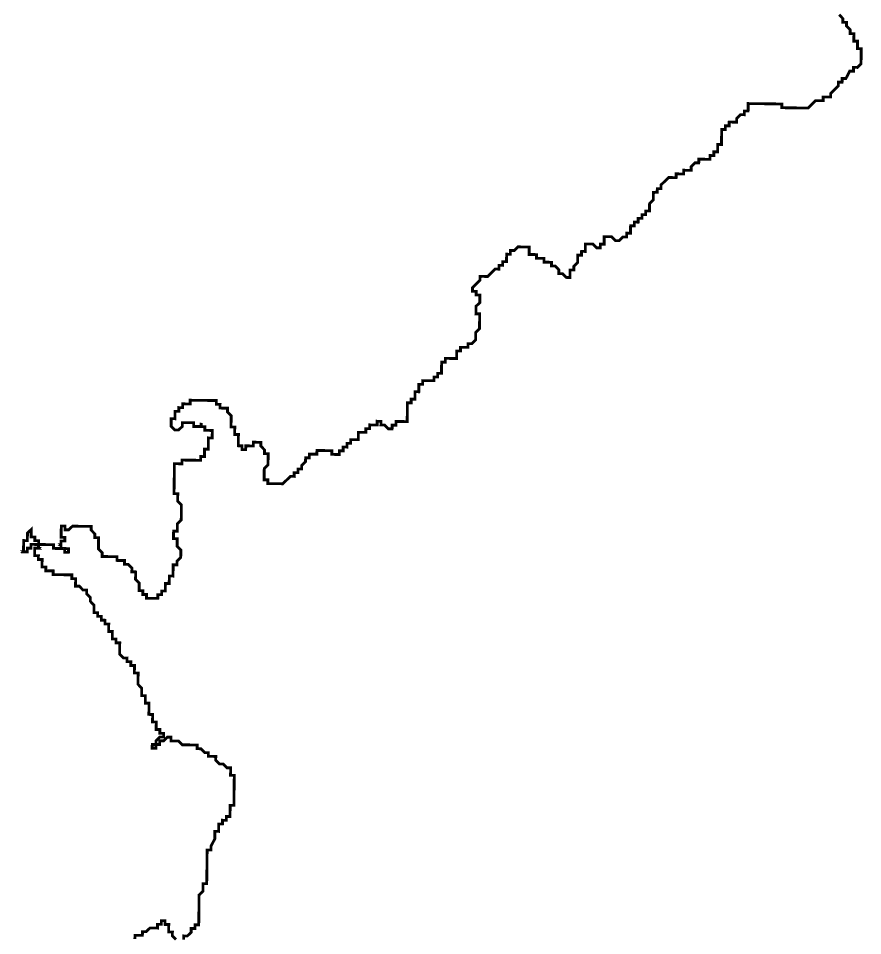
# Model space of a CAD drawing. Header units: metres. Extents: x 257673 to 289848, y 2129691 to 2228029.
# Drawn here: x 262874 to 263770, y 2163364 to 2164338 of the extents above; entities that cross this region are included whole.
import ezdxf

# ---------------------------------------------------------------- set-up
doc = ezdxf.new("R2010")
doc.units = ezdxf.units.M
doc.header["$MEASUREMENT"] = 0
doc.layers.add('HAZARDS LINE', color=1, linetype='Continuous')

msp = doc.modelspace()

# ---------------------------------------------------------------- linework, layer by layer
at = {"layer": 'HAZARDS LINE', "lineweight": 18}
for points in [[(263049.42, 2163359.62, 2.98, 2.98, 0), (263049.47, 2163363.6, 2.98, 2.98, 0), (263053.44, 2163363.55, 2.98, 2.98, 0), (263057.47, 2163367.48, 2.98, 2.98, 0), (263057.52, 2163371.46, 2.98, 2.98, 0), (263061.49, 2163371.41, 2.98, 2.98, 0), (263061.54, 2163375.39, 2.98, 2.98, 0), (263065.52, 2163375.34, 2.98, 2.98, 0), (263065.91, 2163407.15, 2.98, 2.98, 0), (263069.93, 2163411.08, 2.98, 2.98, 0), (263070.03, 2163419.03, 2.98, 2.98, 0), (263074, 2163418.98, 2.98, 2.98, 0), (263074.44, 2163454.77, 2.98, 2.98, 0), (263078.42, 2163454.72, 2.98, 2.98, 0), (263078.47, 2163458.7, 2.98, 2.98, 0), (263082.54, 2163466.6, 2.98, 2.98, 0), (263082.64, 2163474.56, 2.98, 2.98, 0), (263086.61, 2163474.51, 2.98, 2.98, 0), (263086.71, 2163482.46, 2.98, 2.98, 0), (263090.68, 2163482.41, 2.98, 2.98, 0), (263090.73, 2163486.39, 2.98, 2.98, 0), (263094.71, 2163486.34, 2.98, 2.98, 0), (263094.76, 2163490.32, 2.98, 2.98, 0), (263098.73, 2163490.27, 2.98, 2.98, 0), (263098.88, 2163502.2, 2.98, 2.98, 0), (263102.86, 2163502.15, 2.98, 2.98, 0), (263103.24, 2163533.96, 2.98, 2.98, 0), (263099.27, 2163534.01, 2.98, 2.98, 0), (263099.37, 2163541.96, 2.98, 2.98, 0), (263095.39, 2163542.01, 2.98, 2.98, 0), (263091.46, 2163546.04, 2.98, 2.98, 0), (263087.49, 2163546.09, 2.98, 2.98, 0), (263083.56, 2163550.11, 2.98, 2.98, 0), (263083.61, 2163554.09, 2.98, 2.98, 0), (263075.66, 2163554.19, 2.98, 2.98, 0), (263075.7, 2163558.16, 2.98, 2.98, 0), (263071.73, 2163558.21, 2.98, 2.98, 0), (263067.8, 2163562.24, 2.98, 2.98, 0), (263063.83, 2163562.29, 2.98, 2.98, 0), (263063.87, 2163566.26, 2.98, 2.98, 0), (263047.97, 2163566.46, 2.98, 2.98, 0), (263044.04, 2163570.48, 2.98, 2.98, 0), (263036.09, 2163570.58, 2.98, 2.98, 0), (263036.14, 2163574.56, 2.98, 2.98, 0), (263032.16, 2163574.6, 2.98, 2.98, 0), (263028.14, 2163570.68, 2.98, 2.98, 0), (263024.16, 2163570.72, 2.98, 2.98, 0), (263024.11, 2163566.75, 2.98, 2.98, 0), (263020.14, 2163566.8, 2.98, 2.98, 0), (263016.16, 2163566.85, 2.98, 2.98, 0), (263016.11, 2163562.87, 2.98, 2.98, 0), (263020.09, 2163562.82, 2.98, 2.98, 0), (263020.14, 2163566.8, 2.98, 2.98, 0), (263020.19, 2163570.77, 2.98, 2.98, 0), (263024.21, 2163574.7, 2.98, 2.98, 0), (263028.19, 2163574.65, 2.98, 2.98, 0), (263028.24, 2163578.63, 2.98, 2.98, 0), (263024.26, 2163578.68, 2.98, 2.98, 0), (263024.31, 2163582.65, 2.98, 2.98, 0), (263020.33, 2163582.7, 2.98, 2.98, 0), (263020.43, 2163590.66, 2.98, 2.98, 0), (263016.45, 2163590.7, 2.98, 2.98, 0), (263016.55, 2163598.66, 2.98, 2.98, 0), (263012.58, 2163598.71, 2.98, 2.98, 0), (263012.72, 2163610.64, 2.98, 2.98, 0), (263008.74, 2163610.68, 2.98, 2.98, 0), (263008.84, 2163618.64, 2.98, 2.98, 0), (263004.87, 2163618.69, 2.98, 2.98, 0), (263004.96, 2163626.64, 2.98, 2.98, 0), (263001.04, 2163630.67, 2.98, 2.98, 0), (263001.18, 2163642.59, 2.98, 2.98, 0), (262997.21, 2163642.64, 2.98, 2.98, 0), (262997.3, 2163650.6, 2.98, 2.98, 0), (262993.33, 2163650.65, 2.98, 2.98, 0), (262993.38, 2163654.62, 2.98, 2.98, 0), (262989.4, 2163654.67, 2.98, 2.98, 0), (262989.45, 2163658.65, 2.98, 2.98, 0), (262985.47, 2163658.7, 2.98, 2.98, 0), (262981.54, 2163662.72, 2.98, 2.98, 0), (262981.69, 2163674.65, 2.98, 2.98, 0), (262977.71, 2163674.7, 2.98, 2.98, 0), (262977.76, 2163678.68, 2.98, 2.98, 0), (262973.79, 2163678.72, 2.98, 2.98, 0), (262973.88, 2163686.68, 2.98, 2.98, 0), (262969.91, 2163686.73, 2.98, 2.98, 0), (262970.01, 2163694.68, 2.98, 2.98, 0), (262966.03, 2163694.73, 2.98, 2.98, 0), (262966.08, 2163698.7, 2.98, 2.98, 0), (262962.1, 2163698.75, 2.98, 2.98, 0), (262962.15, 2163702.73, 2.98, 2.98, 0), (262958.18, 2163702.78, 2.98, 2.98, 0), (262958.22, 2163706.75, 2.98, 2.98, 0), (262954.25, 2163706.8, 2.98, 2.98, 0), (262954.35, 2163714.76, 2.98, 2.98, 0), (262950.42, 2163718.78, 2.98, 2.98, 0), (262950.47, 2163722.76, 2.98, 2.98, 0), (262946.54, 2163726.78, 2.98, 2.98, 0), (262946.59, 2163730.76, 2.98, 2.98, 0), (262942.61, 2163730.81, 2.98, 2.98, 0), (262938.68, 2163734.83, 2.98, 2.98, 0), (262934.71, 2163734.88, 2.98, 2.98, 0), (262934.81, 2163742.84, 2.98, 2.98, 0), (262930.83, 2163742.88, 2.98, 2.98, 0), (262930.88, 2163746.86, 2.98, 2.98, 0), (262911, 2163747.1, 2.98, 2.98, 0), (262911.05, 2163751.08, 2.98, 2.98, 0), (262903.1, 2163751.18, 2.98, 2.98, 0), (262903.14, 2163755.15, 2.98, 2.98, 0), (262899.17, 2163755.2, 2.98, 2.98, 0), (262899.26, 2163763.16, 2.98, 2.98, 0), (262895.29, 2163763.2, 2.98, 2.98, 0), (262895.34, 2163767.18, 2.98, 2.98, 0), (262891.36, 2163767.23, 2.98, 2.98, 0), (262891.46, 2163775.18, 2.98, 2.98, 0), (262895.43, 2163775.13, 2.98, 2.98, 0), (262895.48, 2163779.11, 2.98, 2.98, 0), (262911.39, 2163778.92, 2.98, 2.98, 0), (262911.34, 2163774.94, 2.98, 2.98, 0), (262919.29, 2163774.84, 2.98, 2.98, 0), (262919.34, 2163778.82, 2.98, 2.98, 0), (262919.39, 2163782.8, 2.98, 2.98, 0), (262923.36, 2163782.75, 2.98, 2.98, 0), (262923.41, 2163786.72, 2.98, 2.98, 0), (262919.44, 2163786.77, 2.98, 2.98, 0), (262919.58, 2163798.7, 2.98, 2.98, 0), (262923.56, 2163798.65, 2.98, 2.98, 0), (262923.51, 2163794.68, 2.98, 2.98, 0), (262927.49, 2163794.63, 2.98, 2.98, 0), (262931.51, 2163798.56, 2.98, 2.98, 0), (262951.39, 2163798.31, 2.98, 2.98, 0), (262951.34, 2163794.34, 2.98, 2.98, 0), (262955.27, 2163790.31, 2.98, 2.98, 0), (262955.22, 2163786.34, 2.98, 2.98, 0), (262959.2, 2163786.29, 2.98, 2.98, 0), (262959.05, 2163774.36, 2.98, 2.98, 0), (262962.98, 2163770.33, 2.98, 2.98, 0), (262962.93, 2163766.36, 2.98, 2.98, 0), (262978.83, 2163766.16, 2.98, 2.98, 0), (262978.78, 2163762.18, 2.98, 2.98, 0), (262986.74, 2163762.09, 2.98, 2.98, 0), (262986.69, 2163758.11, 2.98, 2.98, 0), (262990.66, 2163758.06, 2.98, 2.98, 0), (262994.59, 2163754.04, 2.98, 2.98, 0), (262994.54, 2163750.06, 2.98, 2.98, 0), (262998.52, 2163750.01, 2.98, 2.98, 0), (262998.42, 2163742.06, 2.98, 2.98, 0), (263002.35, 2163738.03, 2.98, 2.98, 0), (263002.25, 2163730.08, 2.98, 2.98, 0), (263006.23, 2163730.03, 2.98, 2.98, 0), (263006.18, 2163726.05, 2.98, 2.98, 0), (263010.15, 2163726.01, 2.98, 2.98, 0), (263010.11, 2163722.03, 2.98, 2.98, 0), (263022.03, 2163721.88, 2.98, 2.98, 0), (263022.08, 2163725.86, 2.98, 2.98, 0), (263026.06, 2163725.81, 2.98, 2.98, 0), (263026.11, 2163729.79, 2.98, 2.98, 0), (263030.08, 2163729.74, 2.98, 2.98, 0), (263030.18, 2163737.69, 2.98, 2.98, 0), (263034.16, 2163737.64, 2.98, 2.98, 0), (263034.25, 2163745.6, 2.98, 2.98, 0), (263038.23, 2163745.55, 2.98, 2.98, 0), (263038.37, 2163757.48, 2.98, 2.98, 0), (263042.35, 2163757.43, 2.98, 2.98, 0), (263042.4, 2163761.41, 2.98, 2.98, 0), (263046.42, 2163765.33, 2.98, 2.98, 0), (263046.52, 2163773.29, 2.98, 2.98, 0), (263042.59, 2163777.31, 2.98, 2.98, 0), (263042.69, 2163785.27, 2.98, 2.98, 0), (263038.72, 2163785.31, 2.98, 2.98, 0), (263038.81, 2163793.27, 2.98, 2.98, 0), (263042.79, 2163793.22, 2.98, 2.98, 0), (263042.89, 2163801.17, 2.98, 2.98, 0), (263046.91, 2163805.1, 2.98, 2.98, 0), (263047.1, 2163821.01, 2.98, 2.98, 0), (263043.18, 2163825.03, 2.98, 2.98, 0), (263043.23, 2163829.01, 2.98, 2.98, 0), (263043.27, 2163832.99, 2.98, 2.98, 0), (263039.3, 2163833.03, 2.98, 2.98, 0), (263039.35, 2163837.01, 2.98, 2.98, 0), (263039.4, 2163840.99, 2.98, 2.98, 0), (263039.44, 2163844.96, 2.98, 2.98, 0), (263039.49, 2163848.94, 2.98, 2.98, 0), (263039.54, 2163852.92, 2.98, 2.98, 0), (263039.59, 2163856.89, 2.98, 2.98, 0), (263039.64, 2163860.87, 2.98, 2.98, 0), (263039.69, 2163864.85, 2.98, 2.98, 0), (263043.66, 2163864.8, 2.98, 2.98, 0), (263047.64, 2163864.75, 2.98, 2.98, 0), (263047.69, 2163868.73, 2.98, 2.98, 0), (263051.66, 2163868.68, 2.98, 2.98, 0), (263055.64, 2163868.63, 2.98, 2.98, 0), (263059.62, 2163868.58, 2.98, 2.98, 0), (263063.59, 2163868.53, 2.98, 2.98, 0), (263067.57, 2163868.48, 2.98, 2.98, 0), (263067.62, 2163872.46, 2.98, 2.98, 0), (263071.59, 2163872.41, 2.98, 2.98, 0), (263071.64, 2163876.39, 2.98, 2.98, 0), (263071.69, 2163880.36, 2.98, 2.98, 0), (263075.67, 2163880.32, 2.98, 2.98, 0), (263075.71, 2163884.29, 2.98, 2.98, 0), (263075.76, 2163888.27, 2.98, 2.98, 0), (263075.81, 2163892.25, 2.98, 2.98, 0), (263079.79, 2163892.2, 2.98, 2.98, 0), (263079.84, 2163896.17, 2.98, 2.98, 0), (263079.88, 2163900.15, 2.98, 2.98, 0), (263075.91, 2163900.2, 2.98, 2.98, 0), (263071.93, 2163900.25, 2.98, 2.98, 0), (263071.98, 2163904.22, 2.98, 2.98, 0), (263068.01, 2163904.27, 2.98, 2.98, 0), (263068.05, 2163908.25, 2.98, 2.98, 0), (263068.01, 2163904.27, 2.98, 2.98, 0), (263064.03, 2163904.32, 2.98, 2.98, 0), (263060.05, 2163904.37, 2.98, 2.98, 0), (263060.1, 2163908.35, 2.98, 2.98, 0), (263056.13, 2163908.39, 2.98, 2.98, 0), (263052.15, 2163908.44, 2.98, 2.98, 0), (263048.17, 2163908.49, 2.98, 2.98, 0), (263048.13, 2163904.52, 2.98, 2.98, 0), (263044.1, 2163900.59, 2.98, 2.98, 0), (263040.12, 2163900.64, 2.98, 2.98, 0), (263036.2, 2163904.66, 2.98, 2.98, 0), (263036.25, 2163908.64, 2.98, 2.98, 0), (263036.29, 2163912.61, 2.98, 2.98, 0), (263040.27, 2163912.57, 2.98, 2.98, 0), (263040.32, 2163916.54, 2.98, 2.98, 0), (263040.37, 2163920.52, 2.98, 2.98, 0), (263044.34, 2163920.47, 2.98, 2.98, 0), (263044.39, 2163924.45, 2.98, 2.98, 0), (263048.37, 2163924.4, 2.98, 2.98, 0), (263048.42, 2163928.37, 2.98, 2.98, 0), (263052.39, 2163928.33, 2.98, 2.98, 0), (263056.37, 2163928.28, 2.98, 2.98, 0), (263056.42, 2163932.25, 2.98, 2.98, 0), (263060.39, 2163932.21, 2.98, 2.98, 0), (263064.37, 2163932.16, 2.98, 2.98, 0), (263068.35, 2163932.11, 2.98, 2.98, 0), (263072.32, 2163932.06, 2.98, 2.98, 0), (263076.3, 2163932.01, 2.98, 2.98, 0), (263080.27, 2163931.96, 2.98, 2.98, 0), (263084.25, 2163931.91, 2.98, 2.98, 0), (263084.2, 2163927.94, 2.98, 2.98, 0), (263088.18, 2163927.89, 2.98, 2.98, 0), (263088.13, 2163923.91, 2.98, 2.98, 0), (263092.1, 2163923.86, 2.98, 2.98, 0), (263096.08, 2163923.82, 2.98, 2.98, 0), (263096.03, 2163919.84, 2.98, 2.98, 0), (263099.96, 2163915.81, 2.98, 2.98, 0), (263099.91, 2163911.84, 2.98, 2.98, 0), (263099.86, 2163907.86, 2.98, 2.98, 0), (263099.81, 2163903.88, 2.98, 2.98, 0), (263103.79, 2163903.83, 2.98, 2.98, 0), (263103.74, 2163899.86, 2.98, 2.98, 0), (263103.69, 2163895.88, 2.98, 2.98, 0), (263107.67, 2163895.83, 2.98, 2.98, 0), (263107.62, 2163891.86, 2.98, 2.98, 0), (263107.57, 2163887.88, 2.98, 2.98, 0), (263107.52, 2163883.9, 2.98, 2.98, 0), (263111.5, 2163883.85, 2.98, 2.98, 0), (263111.45, 2163879.88, 2.98, 2.98, 0), (263115.42, 2163879.83, 2.98, 2.98, 0), (263115.47, 2163883.81, 2.98, 2.98, 0), (263119.45, 2163883.76, 2.98, 2.98, 0), (263123.43, 2163883.71, 2.98, 2.98, 0), (263123.47, 2163887.69, 2.98, 2.98, 0), (263127.45, 2163887.64, 2.98, 2.98, 0), (263131.43, 2163887.59, 2.98, 2.98, 0), (263131.38, 2163883.61, 2.98, 2.98, 0), (263135.3, 2163879.59, 2.98, 2.98, 0), (263135.26, 2163875.61, 2.98, 2.98, 0), (263139.23, 2163875.56, 2.98, 2.98, 0), (263139.18, 2163871.58, 2.98, 2.98, 0), (263139.13, 2163867.61, 2.98, 2.98, 0), (263139.09, 2163863.63, 2.98, 2.98, 0), (263135.06, 2163859.7, 2.98, 2.98, 0), (263135.01, 2163855.73, 2.98, 2.98, 0), (263134.96, 2163851.75, 2.98, 2.98, 0), (263134.92, 2163847.77, 2.98, 2.98, 0), (263138.89, 2163847.73, 2.98, 2.98, 0), (263138.84, 2163843.75, 2.98, 2.98, 0), (263142.82, 2163843.7, 2.98, 2.98, 0), (263146.8, 2163843.65, 2.98, 2.98, 0), (263150.77, 2163843.6, 2.98, 2.98, 0), (263154.75, 2163843.55, 2.98, 2.98, 0), (263158.77, 2163847.48, 2.98, 2.98, 0), (263162.8, 2163851.41, 2.98, 2.98, 0), (263166.77, 2163851.36, 2.98, 2.98, 0), (263166.82, 2163855.34, 2.98, 2.98, 0), (263170.8, 2163855.29, 2.98, 2.98, 0), (263170.85, 2163859.27, 2.98, 2.98, 0), (263174.82, 2163859.22, 2.98, 2.98, 0), (263174.87, 2163863.19, 2.98, 2.98, 0), (263178.89, 2163867.12, 2.98, 2.98, 0), (263178.94, 2163871.1, 2.98, 2.98, 0), (263182.92, 2163871.05, 2.98, 2.98, 0), (263182.97, 2163875.03, 2.98, 2.98, 0), (263186.94, 2163874.98, 2.98, 2.98, 0), (263190.92, 2163874.93, 2.98, 2.98, 0), (263190.97, 2163878.91, 2.98, 2.98, 0), (263194.94, 2163878.86, 2.98, 2.98, 0), (263198.92, 2163878.81, 2.98, 2.98, 0), (263202.9, 2163878.76, 2.98, 2.98, 0), (263206.87, 2163878.71, 2.98, 2.98, 0), (263206.82, 2163874.74, 2.98, 2.98, 0), (263210.8, 2163874.69, 2.98, 2.98, 0), (263214.78, 2163874.64, 2.98, 2.98, 0), (263214.82, 2163878.61, 2.98, 2.98, 0), (263218.8, 2163878.57, 2.98, 2.98, 0), (263218.85, 2163882.54, 2.98, 2.98, 0), (263222.82, 2163882.49, 2.98, 2.98, 0), (263222.87, 2163886.47, 2.98, 2.98, 0), (263226.85, 2163886.42, 2.98, 2.98, 0), (263226.9, 2163890.4, 2.98, 2.98, 0), (263230.87, 2163890.35, 2.98, 2.98, 0), (263234.85, 2163890.3, 2.98, 2.98, 0), (263234.9, 2163894.28, 2.98, 2.98, 0), (263234.95, 2163898.25, 2.98, 2.98, 0), (263238.92, 2163898.21, 2.98, 2.98, 0), (263242.9, 2163898.16, 2.98, 2.98, 0), (263242.95, 2163902.13, 2.98, 2.98, 0), (263246.92, 2163902.09, 2.98, 2.98, 0), (263246.97, 2163906.06, 2.98, 2.98, 0), (263250.95, 2163906.01, 2.98, 2.98, 0), (263254.92, 2163905.96, 2.98, 2.98, 0), (263254.97, 2163909.94, 2.98, 2.98, 0), (263258.95, 2163909.89, 2.98, 2.98, 0), (263258.9, 2163905.92, 2.98, 2.98, 0), (263262.88, 2163905.87, 2.98, 2.98, 0), (263266.8, 2163901.84, 2.98, 2.98, 0), (263270.78, 2163901.79, 2.98, 2.98, 0), (263270.83, 2163905.77, 2.98, 2.98, 0), (263274.8, 2163905.72, 2.98, 2.98, 0), (263274.85, 2163909.7, 2.98, 2.98, 0), (263278.83, 2163909.65, 2.98, 2.98, 0), (263282.8, 2163909.6, 2.98, 2.98, 0), (263286.78, 2163909.55, 2.98, 2.98, 0), (263286.83, 2163913.53, 2.98, 2.98, 0), (263286.88, 2163917.51, 2.98, 2.98, 0), (263286.93, 2163921.48, 2.98, 2.98, 0), (263286.97, 2163925.46, 2.98, 2.98, 0), (263287.02, 2163929.44, 2.98, 2.98, 0), (263291, 2163929.39, 2.98, 2.98, 0), (263291.05, 2163933.36, 2.98, 2.98, 0), (263295.02, 2163933.32, 2.98, 2.98, 0), (263295.07, 2163937.29, 2.98, 2.98, 0), (263295.12, 2163941.27, 2.98, 2.98, 0), (263299.1, 2163941.22, 2.98, 2.98, 0), (263299.15, 2163945.2, 2.98, 2.98, 0), (263299.19, 2163949.17, 2.98, 2.98, 0), (263303.17, 2163949.12, 2.98, 2.98, 0), (263303.22, 2163953.1, 2.98, 2.98, 0), (263307.19, 2163953.05, 2.98, 2.98, 0), (263311.17, 2163953, 2.98, 2.98, 0), (263315.15, 2163952.96, 2.98, 2.98, 0), (263315.2, 2163956.93, 2.98, 2.98, 0), (263319.17, 2163956.88, 2.98, 2.98, 0), (263319.22, 2163960.86, 2.98, 2.98, 0), (263323.2, 2163960.81, 2.98, 2.98, 0), (263323.24, 2163964.79, 2.98, 2.98, 0), (263323.29, 2163968.76, 2.98, 2.98, 0), (263323.34, 2163972.74, 2.98, 2.98, 0), (263327.32, 2163972.69, 2.98, 2.98, 0), (263327.37, 2163976.67, 2.98, 2.98, 0), (263331.34, 2163976.62, 2.98, 2.98, 0), (263335.32, 2163976.57, 2.98, 2.98, 0), (263339.29, 2163976.52, 2.98, 2.98, 0), (263339.34, 2163980.5, 2.98, 2.98, 0), (263339.39, 2163984.48, 2.98, 2.98, 0), (263343.37, 2163984.43, 2.98, 2.98, 0), (263343.42, 2163988.4, 2.98, 2.98, 0), (263347.39, 2163988.36, 2.98, 2.98, 0), (263351.37, 2163988.31, 2.98, 2.98, 0), (263351.42, 2163992.28, 2.98, 2.98, 0), (263355.39, 2163992.23, 2.98, 2.98, 0), (263359.42, 2163996.16, 2.98, 2.98, 0), (263359.47, 2164000.14, 2.98, 2.98, 0), (263359.51, 2164004.12, 2.98, 2.98, 0), (263363.54, 2164008.04, 2.98, 2.98, 0), (263363.59, 2164012.02, 2.98, 2.98, 0), (263363.64, 2164016, 2.98, 2.98, 0), (263363.68, 2164019.97, 2.98, 2.98, 0), (263363.73, 2164023.95, 2.98, 2.98, 0), (263359.76, 2164024, 2.98, 2.98, 0), (263359.81, 2164027.98, 2.98, 2.98, 0), (263359.85, 2164031.95, 2.98, 2.98, 0), (263363.88, 2164035.88, 2.98, 2.98, 0), (263363.93, 2164039.86, 2.98, 2.98, 0), (263363.98, 2164043.83, 2.98, 2.98, 0), (263360, 2164043.88, 2.98, 2.98, 0), (263360.05, 2164047.86, 2.98, 2.98, 0), (263356.07, 2164047.91, 2.98, 2.98, 0), (263356.12, 2164051.88, 2.98, 2.98, 0), (263360.15, 2164055.81, 2.98, 2.98, 0), (263364.17, 2164059.74, 2.98, 2.98, 0), (263364.22, 2164063.72, 2.98, 2.98, 0), (263368.2, 2164063.67, 2.98, 2.98, 0), (263372.17, 2164063.62, 2.98, 2.98, 0), (263376.2, 2164067.55, 2.98, 2.98, 0), (263380.22, 2164071.48, 2.98, 2.98, 0), (263384.2, 2164071.43, 2.98, 2.98, 0), (263384.24, 2164075.4, 2.98, 2.98, 0), (263388.22, 2164075.35, 2.98, 2.98, 0), (263388.27, 2164079.33, 2.98, 2.98, 0), (263392.25, 2164079.28, 2.98, 2.98, 0), (263392.29, 2164083.26, 2.98, 2.98, 0), (263392.34, 2164087.24, 2.98, 2.98, 0), (263396.32, 2164087.19, 2.98, 2.98, 0), (263396.37, 2164091.16, 2.98, 2.98, 0), (263400.34, 2164091.12, 2.98, 2.98, 0), (263404.37, 2164095.04, 2.98, 2.98, 0), (263408.34, 2164094.99, 2.98, 2.98, 0), (263412.32, 2164094.95, 2.98, 2.98, 0), (263416.3, 2164094.9, 2.98, 2.98, 0), (263416.25, 2164090.92, 2.98, 2.98, 0), (263416.2, 2164086.94, 2.98, 2.98, 0), (263420.17, 2164086.9, 2.98, 2.98, 0), (263424.15, 2164086.85, 2.98, 2.98, 0), (263424.1, 2164082.87, 2.98, 2.98, 0), (263428.08, 2164082.82, 2.98, 2.98, 0), (263432.05, 2164082.77, 2.98, 2.98, 0), (263432, 2164078.8, 2.98, 2.98, 0), (263435.98, 2164078.75, 2.98, 2.98, 0), (263439.96, 2164078.7, 2.98, 2.98, 0), (263439.91, 2164074.72, 2.98, 2.98, 0), (263443.88, 2164074.67, 2.98, 2.98, 0), (263447.81, 2164070.65, 2.98, 2.98, 0), (263447.76, 2164066.67, 2.98, 2.98, 0), (263451.74, 2164066.62, 2.98, 2.98, 0), (263455.67, 2164062.6, 2.98, 2.98, 0), (263459.64, 2164062.55, 2.98, 2.98, 0), (263459.69, 2164066.53, 2.98, 2.98, 0), (263459.74, 2164070.5, 2.98, 2.98, 0), (263463.72, 2164070.45, 2.98, 2.98, 0), (263463.76, 2164074.43, 2.98, 2.98, 0), (263467.79, 2164078.36, 2.98, 2.98, 0), (263467.84, 2164082.34, 2.98, 2.98, 0), (263467.89, 2164086.31, 2.98, 2.98, 0), (263471.86, 2164086.26, 2.98, 2.98, 0), (263471.91, 2164090.24, 2.98, 2.98, 0), (263475.89, 2164090.19, 2.98, 2.98, 0), (263475.93, 2164094.17, 2.98, 2.98, 0), (263475.98, 2164098.15, 2.98, 2.98, 0), (263479.96, 2164098.1, 2.98, 2.98, 0), (263483.94, 2164098.05, 2.98, 2.98, 0), (263487.86, 2164094.02, 2.98, 2.98, 0), (263491.84, 2164093.97, 2.98, 2.98, 0), (263491.89, 2164097.95, 2.98, 2.98, 0), (263495.86, 2164097.9, 2.98, 2.98, 0), (263495.91, 2164101.88, 2.98, 2.98, 0), (263495.96, 2164105.86, 2.98, 2.98, 0), (263499.94, 2164105.81, 2.98, 2.98, 0), (263503.91, 2164105.76, 2.98, 2.98, 0), (263507.84, 2164101.73, 2.98, 2.98, 0), (263511.82, 2164101.68, 2.98, 2.98, 0), (263515.84, 2164105.61, 2.98, 2.98, 0), (263519.82, 2164105.56, 2.98, 2.98, 0), (263519.86, 2164109.54, 2.98, 2.98, 0), (263523.84, 2164109.49, 2.98, 2.98, 0), (263523.89, 2164113.47, 2.98, 2.98, 0), (263523.94, 2164117.44, 2.98, 2.98, 0), (263527.91, 2164117.4, 2.98, 2.98, 0), (263527.96, 2164121.37, 2.98, 2.98, 0), (263531.94, 2164121.32, 2.98, 2.98, 0), (263531.99, 2164125.3, 2.98, 2.98, 0), (263535.96, 2164125.25, 2.98, 2.98, 0), (263536.01, 2164129.23, 2.98, 2.98, 0), (263539.99, 2164129.18, 2.98, 2.98, 0), (263540.04, 2164133.16, 2.98, 2.98, 0), (263544.01, 2164133.11, 2.98, 2.98, 0), (263544.06, 2164137.08, 2.98, 2.98, 0), (263544.11, 2164141.06, 2.98, 2.98, 0), (263548.13, 2164144.99, 2.98, 2.98, 0), (263548.18, 2164148.97, 2.98, 2.98, 0), (263548.23, 2164152.94, 2.98, 2.98, 0), (263552.21, 2164152.89, 2.98, 2.98, 0), (263552.26, 2164156.87, 2.98, 2.98, 0), (263556.23, 2164156.82, 2.98, 2.98, 0), (263556.28, 2164160.8, 2.98, 2.98, 0), (263560.3, 2164164.73, 2.98, 2.98, 0), (263564.33, 2164168.65, 2.98, 2.98, 0), (263568.31, 2164168.61, 2.98, 2.98, 0), (263572.28, 2164168.56, 2.98, 2.98, 0), (263572.33, 2164172.53, 2.98, 2.98, 0), (263576.31, 2164172.49, 2.98, 2.98, 0), (263580.28, 2164172.44, 2.98, 2.98, 0), (263580.33, 2164176.41, 2.98, 2.98, 0), (263584.31, 2164176.36, 2.98, 2.98, 0), (263588.28, 2164176.32, 2.98, 2.98, 0), (263588.33, 2164180.29, 2.98, 2.98, 0), (263592.36, 2164184.22, 2.98, 2.98, 0), (263596.33, 2164184.17, 2.98, 2.98, 0), (263596.38, 2164188.15, 2.98, 2.98, 0), (263600.36, 2164188.1, 2.98, 2.98, 0), (263604.33, 2164188.05, 2.98, 2.98, 0), (263608.31, 2164188, 2.98, 2.98, 0), (263608.36, 2164191.98, 2.98, 2.98, 0), (263612.33, 2164191.93, 2.98, 2.98, 0), (263612.38, 2164195.91, 2.98, 2.98, 0), (263616.36, 2164195.86, 2.98, 2.98, 0), (263616.41, 2164199.84, 2.98, 2.98, 0), (263616.45, 2164203.81, 2.98, 2.98, 0), (263620.43, 2164203.76, 2.98, 2.98, 0), (263620.48, 2164207.74, 2.98, 2.98, 0), (263620.53, 2164211.72, 2.98, 2.98, 0), (263620.58, 2164215.69, 2.98, 2.98, 0), (263620.62, 2164219.67, 2.98, 2.98, 0), (263624.6, 2164219.62, 2.98, 2.98, 0), (263624.65, 2164223.6, 2.98, 2.98, 0), (263628.63, 2164223.55, 2.98, 2.98, 0), (263628.67, 2164227.53, 2.98, 2.98, 0), (263632.65, 2164227.48, 2.98, 2.98, 0), (263636.63, 2164227.43, 2.98, 2.98, 0), (263636.67, 2164231.41, 2.98, 2.98, 0), (263640.7, 2164235.33, 2.98, 2.98, 0), (263644.68, 2164235.28, 2.98, 2.98, 0), (263644.72, 2164239.26, 2.98, 2.98, 0), (263648.7, 2164239.21, 2.98, 2.98, 0), (263648.75, 2164243.19, 2.98, 2.98, 0), (263648.8, 2164247.17, 2.98, 2.98, 0), (263652.77, 2164247.12, 2.98, 2.98, 0), (263656.75, 2164247.07, 2.98, 2.98, 0), (263660.72, 2164247.02, 2.98, 2.98, 0), (263664.7, 2164246.97, 2.98, 2.98, 0), (263668.68, 2164246.92, 2.98, 2.98, 0), (263672.65, 2164246.87, 2.98, 2.98, 0), (263676.63, 2164246.83, 2.98, 2.98, 0), (263680.6, 2164246.78, 2.98, 2.98, 0), (263684.58, 2164246.73, 2.98, 2.98, 0), (263684.53, 2164242.75, 2.98, 2.98, 0), (263688.51, 2164242.7, 2.98, 2.98, 0), (263692.48, 2164242.65, 2.98, 2.98, 0), (263696.46, 2164242.61, 2.98, 2.98, 0), (263700.44, 2164242.56, 2.98, 2.98, 0), (263704.41, 2164242.51, 2.98, 2.98, 0), (263708.39, 2164242.46, 2.98, 2.98, 0), (263712.36, 2164242.41, 2.98, 2.98, 0), (263720.41, 2164250.27, 2.98, 2.98, 0), (263724.39, 2164250.22, 2.98, 2.98, 0), (263728.36, 2164250.17, 2.98, 2.98, 0), (263728.41, 2164254.15, 2.98, 2.98, 0), (263732.39, 2164254.1, 2.98, 2.98, 0), (263736.37, 2164254.05, 2.98, 2.98, 0), (263736.41, 2164258.03, 2.98, 2.98, 0), (263740.44, 2164261.95, 2.98, 2.98, 0), (263744.46, 2164265.88, 2.98, 2.98, 0), (263744.51, 2164269.86, 2.98, 2.98, 0), (263748.49, 2164269.81, 2.98, 2.98, 0), (263748.54, 2164273.79, 2.98, 2.98, 0), (263752.51, 2164273.74, 2.98, 2.98, 0), (263756.59, 2164281.64, 2.98, 2.98, 0), (263760.56, 2164281.59, 2.98, 2.98, 0), (263760.61, 2164285.57, 2.98, 2.98, 0), (263764.59, 2164285.52, 2.98, 2.98, 0), (263768.61, 2164289.45, 2.98, 2.98, 0), (263768.66, 2164293.43, 2.98, 2.98, 0), (263768.71, 2164297.4, 2.98, 2.98, 0), (263768.76, 2164301.38, 2.98, 2.98, 0), (263768.8, 2164305.36, 2.98, 2.98, 0), (263764.83, 2164305.41, 2.98, 2.98, 0), (263764.88, 2164309.38, 2.98, 2.98, 0), (263764.93, 2164313.36, 2.98, 2.98, 0), (263760.95, 2164313.41, 2.98, 2.98, 0), (263761, 2164317.38, 2.98, 2.98, 0), (263761.05, 2164321.36, 2.98, 2.98, 0), (263757.07, 2164321.41, 2.98, 2.98, 0), (263757.12, 2164325.39, 2.98, 2.98, 0), (263753.19, 2164329.41, 2.98, 2.98, 0), (263753.24, 2164333.39, 2.98, 2.98, 0), (263749.27, 2164333.44, 2.98, 2.98, 0), (263749.31, 2164337.41, 2.98, 2.98, 0), (263745.39, 2164341.44, 2.98, 2.98, 0)], [(262997.73, 2163360.26, 2.98, 2.98, 0), (262997.78, 2163364.23, 2.98, 2.98, 0), (263005.73, 2163364.14, 2.98, 2.98, 0), (263005.78, 2163368.11, 2.98, 2.98, 0), (263009.76, 2163368.06, 2.98, 2.98, 0), (263013.78, 2163371.99, 2.98, 2.98, 0), (263021.73, 2163371.89, 2.98, 2.98, 0), (263021.78, 2163375.87, 2.98, 2.98, 0), (263025.76, 2163375.82, 2.98, 2.98, 0), (263025.81, 2163379.8, 2.98, 2.98, 0), (263029.78, 2163379.75, 2.98, 2.98, 0), (263029.73, 2163375.77, 2.98, 2.98, 0), (263033.71, 2163375.73, 2.98, 2.98, 0), (263033.61, 2163367.77, 2.98, 2.98, 0), (263037.59, 2163367.72, 2.98, 2.98, 0), (263037.54, 2163363.75, 2.98, 2.98, 0), (263041.47, 2163359.72, 2.98, 2.98, 0)]]:
    msp.add_lwpolyline(points, format="xyseb", dxfattribs=at)
at = {"layer": 'HAZARDS LINE', "lineweight": 18, "const_width": 2.98}
for points in [[(262895.48, 2163779.11), (262887.53, 2163779.21), (262887.48, 2163775.23), (262883.51, 2163775.28), (262883.46, 2163771.3), (262879.48, 2163771.35), (262879.63, 2163783.28), (262883.6, 2163783.23), (262883.7, 2163791.19), (262887.73, 2163795.11), (262887.63, 2163787.16), (262891.6, 2163787.11), (262891.56, 2163783.14), (262895.53, 2163783.09)], [(262875.51, 2163771.4), (262879.48, 2163771.35)], [(262899.41, 2163775.09), (262895.43, 2163775.13)], [(262915.36, 2163778.87), (262919.34, 2163778.82)], [(262923.27, 2163774.79), (262919.29, 2163774.84)], [(262923.27, 2163774.79), (262927.24, 2163774.75), (262927.19, 2163770.77), (262923.22, 2163770.82)]]:
    msp.add_lwpolyline(points, close=True, dxfattribs=at)

doc.saveas('drawing.dxf')
